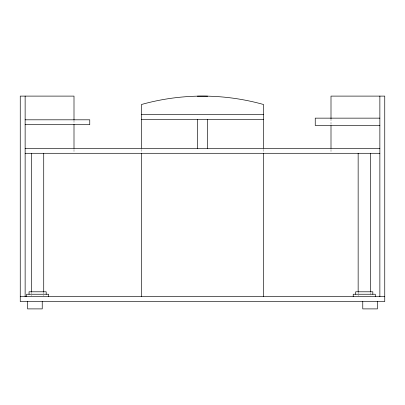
<?xml version="1.0" encoding="UTF-8"?>
<svg xmlns="http://www.w3.org/2000/svg" width="405" height="405" viewBox="0 0 405 405"><rect width="100%" height="100%" fill="white"/><g stroke="black" fill="none" stroke-linecap="round" stroke-linejoin="round"><path stroke-width="0.3" stroke-dasharray="2.02 1.52" d="M370.362 292.405L370.362 296.07M358.147 291.792L358.147 296.07M331.001 118.731L331.001 124.386M331.001 149.521L331.001 152.665M263.574 149.394L263.574 152.558M141.426 149.394L141.426 152.558M73.999 120.422L73.999 124.087M73.999 149.521L73.999 152.665M43.725 291.792L43.725 296.07M31.514 291.792L31.514 296.07"/><path stroke-width="0.61" d="M197.346 96.167L207.654 96.167M141.426 114.681L263.574 114.681M379.865 118.144L315.242 118.144L315.242 125.469L379.865 125.469M141.426 119.566L263.574 119.566M25.135 119.814L89.758 119.814L89.758 124.699L25.135 124.699M25.135 148.407L379.865 148.407M25.135 153.292L379.865 153.292M20.25 296.678L384.75 296.678M379.865 96.106L379.865 296.678M377.419 301.563L377.419 308.893L362.764 308.893L362.764 301.563M375.288 296.678L375.288 294.238L353.216 294.238L353.216 296.678M372.823 294.238L372.823 291.792L355.681 291.792L355.681 294.238M370.362 153.292L370.362 291.625M358.147 153.292L358.147 291.625M331.001 118.731L331.001 96.106L384.75 96.106L384.75 301.563L20.25 301.563L20.25 96.106L73.999 96.106L73.999 119.986M331.001 125.641L331.001 148.265M263.574 148.134L263.574 104.515A225.96 225.96 0 0 0 141.426 104.515L141.426 148.134M263.574 153.191L263.574 296.678M207.385 119.566L207.385 148.407M197.615 119.566L197.615 148.407M141.426 153.191L141.426 296.678M73.999 124.386L73.999 148.265M48.656 296.678L48.656 294.238L26.583 294.238L26.583 296.678M46.19 294.238L46.19 291.792L29.049 291.792L29.049 294.238M43.725 153.292L43.725 291.625M42.236 301.563L42.236 308.893L27.58 308.893L27.58 301.563M31.514 153.292L31.514 291.625M25.135 96.106L25.135 296.678"/></g></svg>
